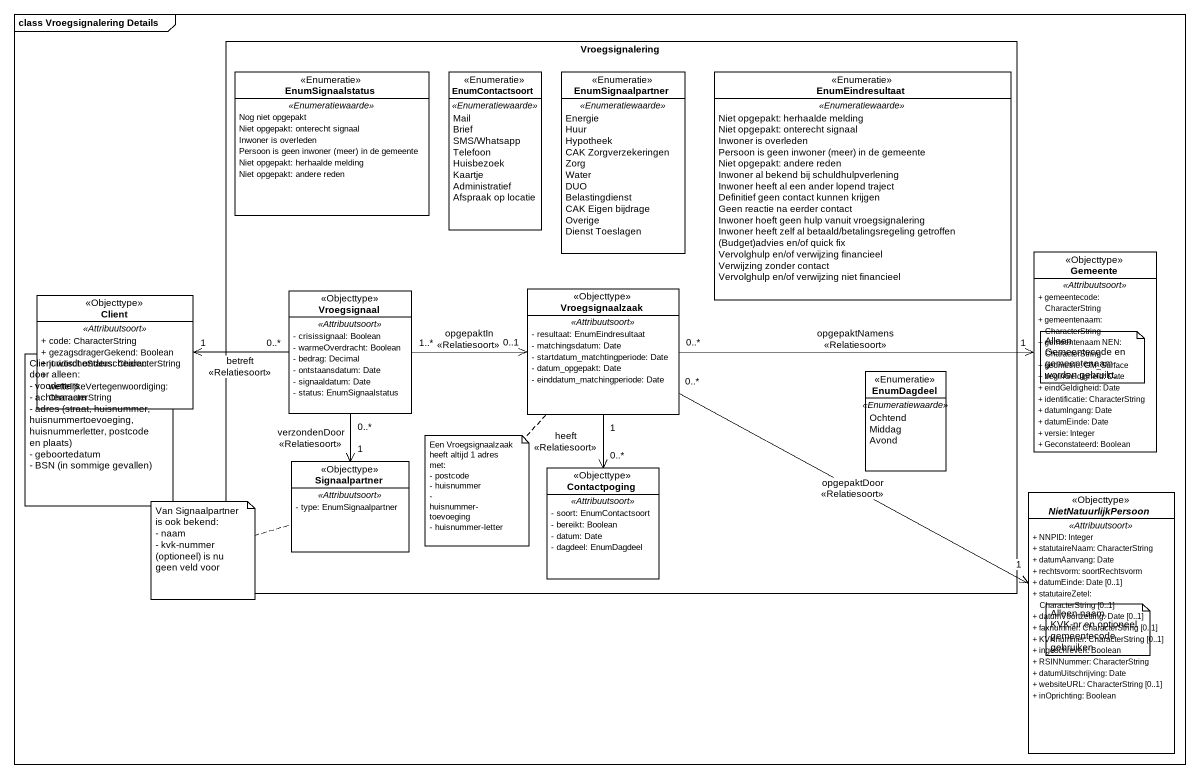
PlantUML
@startuml
mainframe class Vroegsignalering Details
hide circle
hide empty members
skinparam classAttributeIconSize 0
rectangle Vroegsignalering {
  enum EnumSignaalstatus <<Enumeratie>> {
    .. <<Enumeratiewaarde>> ..
    Nog niet opgepakt
    Niet opgepakt: onterecht signaal
    Inwoner is overleden
    {field} Persoon is geen inwoner (meer) in de gemeente
    Niet opgepakt: herhaalde melding
    Niet opgepakt: andere reden
  }
  enum EnumContactsoort <<Enumeratie>> {
    .. <<Enumeratiewaarde>> ..
    Mail
    Brief
    SMS/Whatsapp
    Telefoon
    Huisbezoek
    Kaartje
    Administratief
    Afspraak op locatie
  }
  enum EnumSignaalpartner <<Enumeratie>> {
    .. <<Enumeratiewaarde>> ..
    Energie
    Huur
    Hypotheek
    CAK Zorgverzekeringen
    Zorg
    Water
    DUO
    Belastingdienst
    CAK Eigen bijdrage
    Overige
    Dienst Toeslagen
  }
  enum EnumEindresultaat <<Enumeratie>> {
    .. <<Enumeratiewaarde>> ..
    Niet opgepakt: herhaalde melding
    Niet opgepakt: onterecht signaal
    Inwoner is overleden
    {field} Persoon is geen inwoner (meer) in de gemeente
    Niet opgepakt: andere reden
    Inwoner al bekend bij schuldhulpverlening
    Inwoner heeft al een ander lopend traject
    Definitief geen contact kunnen krijgen
    Geen reactie na eerder contact
    Inwoner hoeft geen hulp vanuit vroegsignalering
    Inwoner heeft zelf al betaald/betalingsregeling getroffen
    {field} (Budget)advies en/of quick fix
    Vervolghulp en/of verwijzing financieel
    Verwijzing zonder contact
    Vervolghulp en/of verwijzing niet financieel
  }
  class Vroegsignaal <<Objecttype>> {
    .. <<Attribuutsoort>> ..
    - crisissignaal: Boolean
    - warmeOverdracht: Boolean
    - bedrag: Decimal
    - ontstaansdatum: Date
    - signaaldatum: Date
    - status: EnumSignaalstatus
  }
  class Vroegsignaalzaak <<Objecttype>> {
    .. <<Attribuutsoort>> ..
    - resultaat: EnumEindresultaat
    - matchingsdatum: Date
    - startdatum_matchtingperiode: Date
    - datum_opgepakt: Date
    - einddatum_matchingperiode: Date
  }
  enum EnumDagdeel <<Enumeratie>> {
    .. <<Enumeratiewaarde>> ..
    Ochtend
    Middag
    Avond
  }
  class Signaalpartner <<Objecttype>> {
    .. <<Attribuutsoort>> ..
    - type: EnumSignaalpartner
  }
  class Contactpoging <<Objecttype>> {
    .. <<Attribuutsoort>> ..
    - soort: EnumContactsoort
    - bereikt: Boolean
    - datum: Date
    - dagdeel: EnumDagdeel
  }
}
class Gemeente <<Objecttype>> {
  .. <<Attribuutsoort>> ..
  + gemeentecode: CharacterString
  + gemeentenaam: CharacterString
  + gemeentenaam NEN: CharacterString
  + geometrie: GM_Surface
  + beginGeldigheid: Date
  + eindGeldigheid: Date
  + identificatie: CharacterString
  + datumIngang: Date
  + datumEinde: Date
  + versie: Integer
  + Geconstateerd: Boolean
}
class Client <<Objecttype>> {
  .. <<Attribuutsoort>> ..
  + code: CharacterString
  + gezagsdragerGekend: Boolean
  + juridischeStatus: CharacterString
  + wettelijkeVertegenwoordiging: CharacterString
}
abstract class NietNatuurlijkPersoon <<Objecttype>> {
  .. <<Attribuutsoort>> ..
  + NNPID: Integer
  + statutaireNaam: CharacterString
  + datumAanvang: Date
  + rechtsvorm: soortRechtsvorm
  + datumEinde: Date [0..1]
  + statutaireZetel: CharacterString [0..1]
  + datumVoortzetting: Date [0..1]
  + faxnummer: CharacterString [0..1]
  + KVKnummer: CharacterString [0..1]
  + ingeschreven: Boolean
  + RSINNummer: CharacterString
  + datumUitschrijving: Date
  + websiteURL: CharacterString [0..1]
  + inOprichting: Boolean
}
Vroegsignaal "0..*" -left-> "1" Client : betreft\n<<Relatiesoort>>
Vroegsignaal "1..*" -right-> "0..1" Vroegsignaalzaak : opgepaktIn\n<<Relatiesoort>>
Vroegsignaal "0..*" --> "1" Signaalpartner : verzondenDoor\n<<Relatiesoort>>
Vroegsignaalzaak "0..*" -right-> "1" Gemeente : opgepaktNamens\n<<Relatiesoort>>
Vroegsignaalzaak "1" --> "0..*" Contactpoging : heeft\n<<Relatiesoort>>
Vroegsignaalzaak "0..*" -right-> "1" NietNatuurlijkPersoon : opgepaktDoor\n<<Relatiesoort>>
note bottom of Gemeente : Alleen Gemeentecode en gemeentenaam worden gebruikt.
note bottom of Client
  Client wordt onderscheiden door alleen:
  - voorletters
  - achternaam
  - adres (straat, huisnummer, huisnummertoevoeging, huisnummerletter, postcode en plaats)
  - geboortedatum
  - BSN (in sommige gevallen)
end note
note bottom of Vroegsignaalzaak
  Een Vroegsignaalzaak heeft altijd 1 adres met:
  - postcode
  - huisnummer
  - huisnummer-toevoeging
  - huisnummer-letter
end note
note left of Signaalpartner
  Van Signaalpartner is ook bekend:
  - naam
  - kvk-nummer (optioneel) is nu geen veld voor
end note
note as N5
  Alleen naam, KVK-nr en optioneel gemeentecode gebruiken
end note
@enduml
